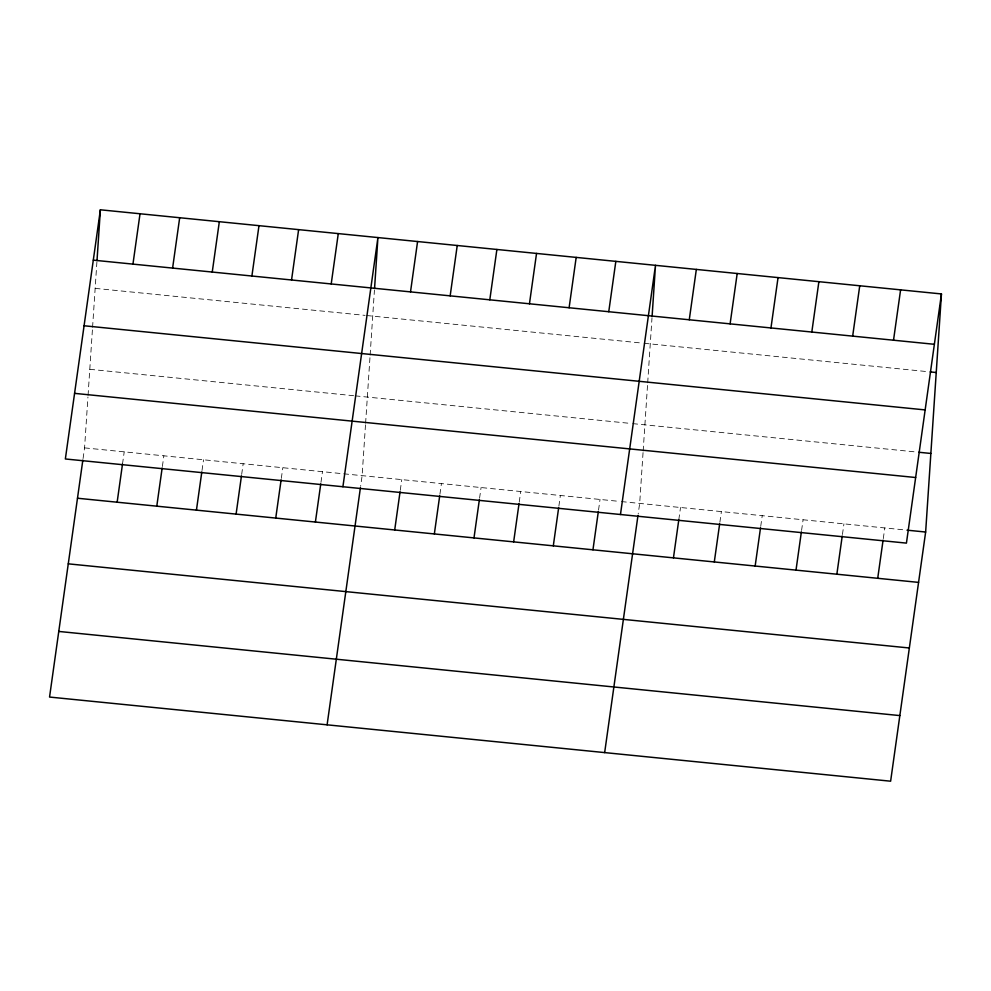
<?xml version="1.0" encoding="UTF-8"?>
<svg xmlns="http://www.w3.org/2000/svg" width="991" height="991" viewBox="0 0 991 991"><rect width="100%" height="100%" fill="white"/><g stroke="black" fill="none" stroke-linecap="round" stroke-linejoin="round"><path stroke-width="0.74" stroke-dasharray="4.96 3.72" d="M83.071 458.56L84.569 447.882L87.939 397.044M88.05 395.496L92.473 328.839M92.572 327.34L96.895 262.169M365.493 424.817L362.124 475.643L360.625 486.333M365.605 423.268L370.027 356.611M370.126 355.112L374.449 289.942M643.048 452.577L639.678 503.416L638.179 514.094M643.159 451.041L647.581 384.372M647.68 382.873L652.004 317.715M122.5 464.048L124.222 451.846M162.375 466.501L163.874 455.81M202.015 470.465L203.527 459.787M241.668 474.429L243.167 463.751M281.32 478.393L282.819 467.715M320.973 482.369L322.471 471.679M400.277 490.297L401.776 479.619M439.917 494.261L441.429 483.583M479.57 498.225L481.081 487.547M519.222 502.202L520.721 491.511M558.874 506.166L560.373 495.488M598.527 510.13L600.026 499.452M678.81 519.718L680.532 507.503M719.875 522.269L721.386 511.591M760.729 526.357L762.228 515.679M801.583 530.445L803.082 519.767M842.437 534.533L843.936 523.855M883.291 538.621L884.79 527.943M95.161 288.369L365.084 315.373M366.62 315.522L642.639 343.134M644.162 343.295L928.666 371.761M89.785 369.309L353.614 395.706M355.137 395.855L631.168 423.479M632.692 423.628L917.245 452.094M84.569 447.882L619.846 501.434M621.382 501.582L907.483 530.21"/><path stroke-width="1.49" d="M97.007 260.633L100.376 209.795L941.45 293.943L925.644 532.031L890.624 781.205L49.55 697.057L82.848 460.084M374.561 288.406L377.93 237.567L342.911 486.742M652.115 316.179L655.485 265.34L620.465 514.515M100.376 209.795L65.356 458.969L906.431 543.118L941.45 293.943M132.955 264.114L140.028 213.759M117.149 502.202L122.5 464.048M172.607 268.09L179.681 217.735M156.789 506.166L162.152 468.025M212.247 272.054L219.333 221.699M196.441 510.13L201.805 471.989M251.9 276.018L258.985 225.663M236.093 514.106L241.457 475.953M291.552 279.982L298.625 229.627M275.746 518.07L281.11 479.917M331.205 283.959L338.278 233.603M315.398 522.034L320.762 483.893M327.104 724.83L360.402 487.857M410.509 291.887L417.583 241.531M394.703 529.974L400.054 491.821M450.162 295.851L457.235 245.495M434.343 533.938L439.707 495.785M489.802 299.815L496.887 249.472M473.995 537.902L479.359 499.761M529.454 303.791L536.54 253.436M513.648 541.866L519.011 503.725M569.107 307.755L576.18 257.4M553.3 545.843L558.664 507.689M608.759 311.719L615.832 261.364M592.952 549.807L598.316 511.653M604.659 752.59L637.956 515.63M689.265 319.771L696.339 269.416M673.446 557.859L678.81 519.718M730.107 323.859L737.193 273.504M714.3 561.947L719.664 523.805M770.961 327.947L778.046 277.591M755.154 566.034L760.518 527.881M811.815 332.035L818.888 281.679M796.008 570.122L801.372 531.969M852.669 336.122L859.742 285.767M836.862 574.21L842.226 536.057M893.523 340.21L900.596 289.855M877.716 578.298L883.08 540.145M93.303 260.15L934.377 344.298M930.177 371.91L936.235 372.517M84.074 325.766L925.148 409.915M918.756 452.255L930.859 453.457M74.585 393.365L915.647 477.513M907.483 530.21L925.644 532.031M77.496 498.238L918.57 582.386M68.268 563.842L909.342 647.99M58.766 631.44L899.84 715.589"/></g></svg>
